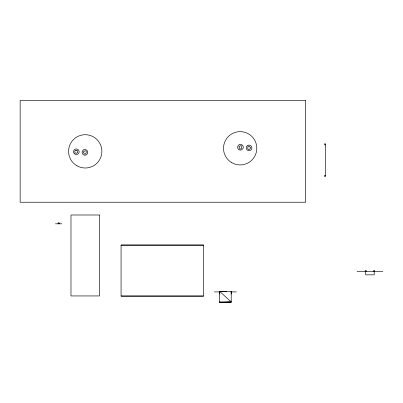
<?xml version="1.0" encoding="UTF-8"?>
<svg xmlns="http://www.w3.org/2000/svg" width="403" height="403" viewBox="0 0 403 403"><rect width="100%" height="100%" fill="white"/><g stroke="black" fill="none" stroke-linecap="round" stroke-linejoin="round"><path stroke-width="0.6" d="M239.06 144.833L238.032 145.861A2.816 2.816 0 0 0 238.027 148.677L239.06 149.704M75.547 150.39L76.736 150.233M219.61 302.517L231.206 301.892L219.61 291.379L219.61 302.517L231.206 302.517L231.206 291.379L219.61 291.379L224.491 291.565M325.538 144.853L324.496 144.853L324.496 143.816L325.538 143.816L325.538 176.484L324.496 176.484L324.496 175.446L325.538 175.446M55.448 223.821L61.901 223.821M121.066 245.11L203.56 245.11M357.048 271.511L382.85 271.511M223.977 291.515L226.839 291.515M219.61 291.822L219.61 294.069M231.206 291.822L231.206 294.069M214.381 291.903L219.998 291.903M230.818 291.903L236.435 291.903M121.066 296.064L203.56 296.064L203.56 245.079L121.066 245.079L121.066 296.094L203.56 296.094M219.61 301.892L231.206 301.892M374.735 271.511L374.735 270.468L373.692 270.468L373.692 271.511M374.216 271.511L374.216 274.841L365.682 274.841L365.682 271.511M366.201 271.511L366.201 270.468L365.163 270.468L365.163 271.511M59.191 223.821L59.191 222.778L58.153 222.778L58.153 223.821M239.06 149.704A2.816 2.816 0 0 0 241.871 149.704L242.903 148.677A2.816 2.816 0 0 0 242.903 145.861L241.876 144.833A2.816 2.816 0 0 0 239.06 144.828M75.547 150.4A1.557 1.557 0 0 0 75.547 153.1A1.577 1.577 0 0 0 76.333 153.311L77.688 152.53L77.688 150.964A1.577 1.577 0 0 0 76.746 150.213M250.626 147.901C246.807 153.921 246.807 141.876 250.626 147.901M83.416 151.971C85.542 158.777 88.665 147.15 83.416 151.971M238.954 146.863C241.085 153.669 244.208 142.037 238.954 146.863M247.074 145.911L246.626 146.496A2.811 2.811 0 0 0 248.575 150.667A2.811 2.811 0 0 0 251.83 147.412A2.811 2.811 0 0 0 247.659 145.468L247.074 145.911M83.522 149.941L82.937 150.39A2.811 2.811 0 0 0 82.937 154.364A2.811 2.811 0 0 0 86.912 154.364A2.811 2.811 0 0 0 86.912 150.39L86.333 149.941A2.811 2.811 0 0 0 83.522 149.941M305.66 100.483L20.15 100.483L20.15 202.241L305.66 202.241L305.66 100.483M99.491 214.995L70.983 214.995L70.983 295.943L99.491 295.943L99.491 214.995M231.836 162.701A16.649 16.649 0 0 0 256.807 148.284A16.649 16.649 0 0 0 231.836 133.867A16.649 16.649 0 0 0 231.836 162.701M74.343 153.734A2.811 2.811 0 0 0 79.048 152.47A2.811 2.811 0 0 0 75.603 149.029A2.811 2.811 0 0 0 74.343 153.734M76.913 165.779A16.649 16.649 0 0 0 101.888 151.362A16.649 16.649 0 0 0 76.913 136.939A16.649 16.649 0 0 0 76.913 165.779"/></g></svg>
